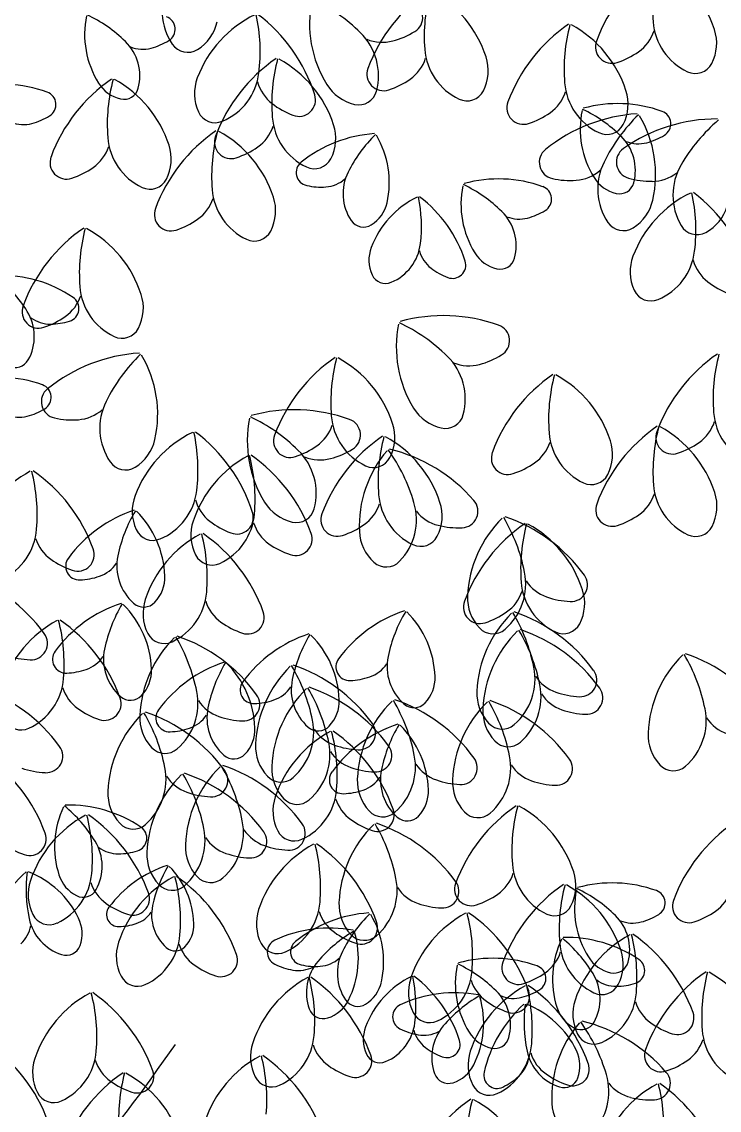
# Model space of a CAD drawing. Header units: millimetres. Extents: x 87938 to 265635, y 330093 to 434310.
# Drawn here: x 136360 to 136862, y 385687 to 386472 of the extents above; entities that cross this region are included whole.
import ezdxf

# ---------------------------------------------------------------- set-up
doc = ezdxf.new("R2010")
doc.units = ezdxf.units.MM

# ---------------------------------------------------------------- blocks, each defined once
blk = doc.blocks.new('A$C375B4AEE')
for centre, radius, start, end in [((8412.9, 4893.75), 117.21, 124.4099, 159.68568), ((8470.34, 4957.87), 126.82, 165.1974, 184.33018), ((8308.58, 4916.73), 83.66, 18.11828, 61.26609), ((8033.29, 4956.4), 43.37, 153.55975, 213.93822), ((8248.26, 4874.01), 117.21, 124.40991, 159.68568), ((8305.7, 4938.13), 126.82, 165.19739, 184.33018), ((8143.94, 4896.99), 83.66, 18.11828, 61.26609), ((8179.86, 4947.04), 83.66, 168.57019, 211.71798), ((8044.09, 4849.96), 126.82, 45.50611, 64.63896), ((8165.88, 4951.54), 11.93, 301.22092, 70.15068), ((8001.02, 4939.35), 66.93, 168.57017, 211.71799), ((7892.4, 4861.69), 101.45, 45.50612, 64.63893), ((7989.84, 4942.95), 9.54, 301.22097, 70.15077), ((8093.57, 4878.28), 83.66, 116.13134, 159.27912), ((7933.84, 4926.72), 126.82, 353.06731, 12.2001), ((7988.31, 4860.06), 117.21, 17.71178, 52.98751), ((7998.61, 4955.28), 31.77, 301.93249, 347.34798), ((8141.17, 4991.45), 58.87, 284.76883, 301.65603), ((8349.07, 4849.82), 117.21, 124.40991, 159.68568), ((8406.51, 4913.94), 126.82, 165.1974, 184.33018), ((8244.75, 4872.8), 83.66, 18.11828, 61.26609), ((8316.43, 4950.95), 29.57, 305.06741, 341.90735), ((8387.13, 4951.57), 43.37, 184.33018, 244.70863), ((8357.9, 4932.87), 31.77, 332.7028, 18.11842), ((7939.19, 4909.31), 34.69, 345.12756, 45.5061), ((7970.07, 4974.88), 47.1, 284.76883, 301.65603), ((8102.57, 4909.49), 43.37, 345.12777, 45.50616), ((8148.64, 4963.11), 29.57, 247.9291, 284.76879), ((8314.16, 4930.3), 11.93, 159.68548, 288.61535), ((7976.04, 4952.21), 23.65, 247.92911, 284.76879), ((8008.36, 4939.62), 13.32, 213.93831, 301.9325), ((8222.49, 4931.83), 43.37, 184.33018, 244.70863), ((8299.6, 4974.93), 58.87, 288.18028, 305.06753), ((8138.35, 4825.1), 117.21, 124.40991, 159.68568), ((8195.79, 4889.22), 126.82, 165.19739, 184.33018), ((8034.04, 4848.08), 83.66, 18.11828, 61.26609), ((8151.8, 4931.21), 29.57, 305.06741, 341.90735), ((8193.26, 4913.12), 31.77, 332.70281, 18.11841), ((8374.29, 4924.41), 13.32, 244.70857, 332.70271), ((8016.68, 4916.65), 43.37, 292.68876, 353.06731), ((8149.52, 4910.56), 11.93, 159.68548, 288.61535), ((7875.31, 4809.45), 93.77, 70.15063, 105.42638), ((8019.8, 4810.34), 117.21, 124.40989, 159.68567), ((7965.7, 4917.53), 25.42, 211.71809, 257.13338), ((8077.24, 4874.46), 126.82, 165.1974, 184.33018), ((7915.48, 4833.32), 83.66, 18.11828, 61.26612), ((8045.03, 4896.64), 31.77, 159.27914, 204.69471), ((8087.27, 4912.82), 29.57, 195.49015, 232.33003), ((8135.72, 4919.76), 31.77, 211.71802, 257.13344), ((8134.96, 4955.19), 58.87, 288.18028, 305.06753), ((8323.3, 4907.64), 43.37, 184.33018, 244.70863), ((7903.91, 4888.67), 9.54, 301.22097, 70.15077), ((7962.42, 4903.14), 10.66, 257.13332, 345.12751), ((8088.61, 4892.09), 11.93, 248.78218, 17.71199), ((8131.61, 4901.78), 13.32, 257.13344, 345.12771), ((8209.65, 4904.66), 13.32, 244.70857, 332.70275), ((8252.61, 4907.02), 29.57, 305.06741, 341.90735), ((8294.07, 4888.94), 31.77, 332.70281, 18.11841), ((8105.18, 4936.01), 58.87, 232.32996, 249.21713), ((8250.33, 4886.38), 11.93, 159.68548, 288.61535), ((8318.44, 4795.58), 93.77, 70.15065, 105.42638), ((7884.13, 4920.6), 47.1, 284.76883, 301.65603), ((8028.27, 4888.93), 13.32, 204.69451, 292.68898), ((8112.58, 4882.92), 43.37, 184.33018, 244.70863), ((8235.77, 4931), 58.87, 288.18028, 305.06753), ((8339.87, 4765.07), 117.21, 93.63962, 128.91536), ((8358.22, 4871.21), 66.93, 168.57017, 211.71799), ((8249.6, 4793.54), 101.45, 45.50614, 64.63893), ((8422.03, 4790.78), 126.82, 134.42706, 153.55984), ((8261.99, 4838.18), 83.66, 347.34801, 30.49574), ((8347.04, 4874.8), 9.54, 301.22118, 70.15099), ((7890.11, 4897.93), 23.65, 247.92911, 284.76879), ((8041.89, 4882.3), 29.57, 305.06741, 341.90735), ((8083.35, 4864.22), 31.77, 332.70281, 18.11841), ((8310.46, 4880.48), 13.32, 244.70857, 332.70275), ((8389.91, 4761.11), 117.21, 89.87296, 125.14868), ((8473.58, 4781.36), 126.82, 130.66038, 149.79321), ((7994.02, 4868.16), 43.37, 184.33017, 244.70868), ((8095.01, 4772.99), 117.21, 124.40991, 159.68568), ((8152.45, 4837.11), 126.82, 165.1974, 184.33018), ((8039.61, 4861.65), 11.93, 159.68541, 288.61535), ((7990.69, 4795.97), 83.66, 18.11828, 61.26612), ((8149.08, 4774.12), 93.77, 93.63959, 128.91535), ((8214.81, 4794.69), 101.45, 134.42706, 153.55988), ((8086.78, 4832.61), 66.93, 347.34795, 30.49576), ((8296.39, 4841.17), 34.69, 345.12755, 45.5061), ((8327.27, 4906.73), 47.1, 284.76879, 301.65603), ((7923.33, 4867.54), 29.57, 305.06747, 341.90732), ((7964.79, 4849.45), 31.77, 332.70281, 18.11841), ((8025.05, 4906.28), 58.87, 288.18028, 305.06753), ((8273.73, 4846.99), 11.93, 128.91529, 257.8448), ((8329.3, 4847.2), 11.93, 125.14876, 254.07841), ((8333.25, 4884.06), 23.65, 247.9292, 284.76879), ((7921.06, 4846.89), 11.93, 159.68548, 288.61516), ((8099.75, 4855.76), 13.32, 244.70857, 332.70275), ((8347.31, 4827.94), 43.37, 153.55973, 213.93819), ((7906.5, 4891.52), 58.87, 288.18028, 305.06753), ((8096.17, 4839.66), 9.54, 128.91497, 257.8448), ((8155.03, 4824.41), 34.69, 153.55992, 213.93834), ((8286.25, 4863.57), 29.57, 274.29725, 311.1369), ((8342.88, 4862.91), 29.57, 270.5305, 307.37017), ((8401.46, 4823.35), 43.37, 149.79323, 210.17164), ((7981.19, 4840.99), 13.32, 244.70857, 332.70275), ((8106.19, 4852.92), 23.65, 274.29717, 311.13707), ((8232.51, 4741.3), 93.77, 70.15067, 105.42637), ((8284.05, 4892.79), 58.87, 257.41002, 274.29717), ((8322.91, 4849.39), 25.42, 211.71814, 257.13338), ((8319.62, 4835), 10.66, 257.13354, 345.12756), ((8342.61, 4892.22), 58.87, 253.64335, 270.53052), ((8069.24, 4830.81), 43.37, 184.33017, 244.70863), ((8104.43, 4876.3), 47.1, 257.40997, 274.29716), ((8272.29, 4816.93), 66.93, 168.57017, 211.71799), ((8163.67, 4739.27), 101.45, 45.50614, 64.63893), ((8261.11, 4820.53), 9.54, 301.22118, 70.15099), ((8407.58, 4749.82), 83.66, 116.13137, 159.27918), ((8247.86, 4798.26), 126.82, 353.06731, 12.2001), ((8302.33, 4731.6), 117.21, 17.71173, 52.9875), ((7998.54, 4830.19), 29.57, 305.06747, 341.90732), ((8040.01, 4812.11), 31.77, 332.70281, 18.11841), ((8203.25, 4761.92), 66.93, 116.13136, 159.27911), ((8127.29, 4823.52), 25.42, 301.93259, 347.34791), ((8075.47, 4800.68), 101.45, 353.06731, 12.20006), ((8119.05, 4747.35), 93.77, 17.71175, 52.98748), ((8312.62, 4826.82), 31.77, 301.93249, 347.34799), ((7996.27, 4809.54), 11.93, 159.68548, 288.61516), ((8210.46, 4786.89), 34.69, 345.12755, 45.5061), ((8241.34, 4852.46), 47.1, 284.76879, 301.65603), ((8366.78, 4824.51), 31.77, 298.16592, 343.58138), ((7981.71, 4854.17), 58.87, 288.18028, 305.06753), ((8135.09, 4811), 10.66, 213.9385, 301.93243), ((8247.31, 4829.79), 23.65, 247.9292, 284.76879), ((8322.38, 4811.16), 13.32, 213.93831, 301.93265), ((8375.49, 4808.25), 13.32, 210.17136, 298.16605), ((7999.66, 4702.92), 117.21, 124.40989, 159.68567), ((8057.11, 4767.04), 126.82, 165.1974, 184.33018), ((7895.35, 4725.9), 83.66, 18.11828, 61.26612), ((8056.4, 4803.65), 13.32, 244.70857, 332.70275), ((8164.43, 4776.61), 25.42, 159.27912, 204.69446), ((8141.75, 4792.62), 34.69, 292.6888, 353.06731), ((8198.22, 4789.55), 23.65, 195.49006, 232.32989), ((8236.97, 4795.11), 25.42, 211.71814, 257.13338), ((8233.69, 4780.72), 10.66, 257.13354, 345.12756), ((8359.05, 4768.18), 31.77, 159.27917, 204.69454), ((8330.7, 4788.19), 43.37, 292.68876, 353.06731), ((8212.55, 4808.11), 47.1, 232.32996, 249.21717), ((8199.29, 4772.97), 9.54, 248.78208, 17.71163), ((8401.29, 4784.36), 29.57, 195.49015, 232.32994), ((7806.17, 4686.69), 101.45, 31.40914, 50.54194), ((7873.43, 4671.9), 93.77, 56.05367, 91.32939), ((8151.02, 4770.44), 10.66, 204.69443, 292.6889), ((8419.2, 4807.55), 58.87, 232.32992, 249.2171), ((7973.89, 4760.74), 43.37, 184.33017, 244.70868), ((8342.29, 4760.47), 13.32, 204.69451, 292.68898), ((7903.2, 4760.12), 29.57, 305.06747, 341.90732), ((7920.46, 4741.77), 9.54, 287.124, 56.05382), ((7944.66, 4742.03), 31.77, 332.70281, 18.11841), ((7900.93, 4739.47), 11.93, 159.68548, 288.61516), ((7863.14, 4721.48), 34.69, 331.03064, 31.40928), ((7909.34, 4754.11), 23.65, 233.83212, 270.6719), ((7886.36, 4784.1), 58.87, 288.18028, 305.06753), ((7909.06, 4777.55), 47.1, 270.67187, 287.55903), ((8242.41, 4713.92), 83.66, 168.57025, 211.71802), ((8106.64, 4616.84), 126.82, 45.50614, 64.63894), ((8192.69, 4619.38), 117.21, 70.15066, 105.42638), ((8228.44, 4718.42), 11.93, 301.22112, 70.15068), ((7961.06, 4733.57), 13.32, 244.70857, 332.70275), ((7980.99, 4592.57), 117.21, 93.63961, 128.91535), ((8063.15, 4618.27), 126.82, 134.42703, 153.55984), ((7903.12, 4665.68), 83.66, 347.34796, 30.49574), ((8180.93, 4609.73), 117.21, 124.40991, 159.68568), ((8238.37, 4673.85), 126.82, 165.19739, 184.33018), ((8076.61, 4632.71), 83.66, 18.11828, 61.26609), ((8165.13, 4676.37), 43.37, 345.12767, 45.50616), ((8203.73, 4758.33), 58.87, 284.76883, 301.65603), ((8456.45, 4612.22), 117.21, 124.40991, 159.68568), ((8513.89, 4676.34), 126.82, 165.1974, 184.33018), ((7884.17, 4709.84), 10.66, 243.03669, 331.03114), ((8211.2, 4729.99), 29.57, 247.9291, 284.76879), ((7871.88, 4598.45), 93.77, 70.15064, 105.42638), ((8337.89, 4597.46), 117.21, 124.40991, 159.68568), ((8395.33, 4661.58), 126.82, 165.1974, 184.33018), ((8233.57, 4620.44), 83.66, 18.11828, 61.26609), ((7914.86, 4674.49), 11.93, 128.91544, 257.84499), ((7900.48, 4677.68), 9.54, 301.22097, 70.1506), ((7988.43, 4655.43), 43.37, 153.55985, 213.93831), ((7880.71, 4709.61), 47.1, 284.76881, 301.65598), ((7927.37, 4691.06), 29.57, 274.29717, 311.13686), ((8085.27, 4551.54), 117.21, 70.15066, 105.42638), ((8198.27, 4686.64), 31.77, 211.71802, 257.13341), ((8430.68, 4670.04), 43.37, 184.33018, 244.70865), ((7886.68, 4686.94), 23.65, 247.92911, 284.76879), ((7925.18, 4720.28), 58.87, 257.40997, 274.2972), ((8135, 4646.08), 83.66, 168.57025, 211.71802), ((7999.23, 4549), 126.82, 45.50615, 64.63893), ((8155.16, 4667.55), 43.37, 184.33018, 244.70863), ((8121.02, 4650.57), 11.93, 301.22112, 70.15068), ((8194.16, 4668.66), 13.32, 257.13336, 345.12771), ((8359.99, 4669.42), 29.57, 305.06741, 341.90733), ((8048.71, 4577.31), 83.66, 116.13137, 159.27912), ((7888.98, 4625.76), 126.82, 353.06727, 12.20006), ((7943.45, 4559.1), 117.21, 17.71177, 52.9875), ((8084.46, 4666.93), 29.57, 305.06741, 341.90735), ((8125.93, 4648.85), 31.77, 332.70281, 18.11841), ((8312.12, 4655.28), 43.37, 184.33018, 244.70863), ((8413.1, 4560.11), 117.21, 124.4099, 159.68568), ((8470.54, 4624.23), 126.82, 165.1974, 184.33018), ((8357.71, 4648.78), 11.93, 159.68548, 288.61535), ((8308.78, 4583.09), 83.66, 18.11828, 61.26609), ((7953.75, 4654.31), 31.77, 301.93256, 347.34799), ((8082.19, 4646.29), 11.93, 159.68548, 288.61535), ((8215.02, 4553), 117.21, 124.40991, 159.68568), ((8272.46, 4617.12), 126.82, 165.19739, 184.33018), ((8110.7, 4575.98), 83.66, 18.11828, 61.26609), ((8241.43, 4654.66), 29.57, 305.06741, 341.90735), ((8282.89, 4636.58), 31.77, 332.70281, 18.11841), ((8343.15, 4693.41), 58.87, 288.18028, 305.06755), ((8091.65, 4562), 83.66, 118.34458, 161.49233), ((7930.17, 4604.24), 126.82, 355.28042, 14.4133), ((7987.18, 4539.73), 117.21, 19.92496, 55.20076), ((8067.63, 4690.92), 58.87, 288.18028, 305.06753), ((8057.71, 4608.52), 43.37, 345.12767, 45.50616), ((8096.31, 4690.48), 58.87, 284.76883, 301.65603), ((8215.69, 4584.92), 83.66, 139.51571, 182.66358), ((8049.86, 4565.99), 126.82, 16.4517, 35.58445), ((8126.32, 4526.43), 117.21, 41.09621, 76.37193), ((8239.15, 4634.01), 11.93, 159.68548, 288.61535), ((7963.5, 4638.66), 13.32, 213.93831, 301.9325), ((8103.78, 4662.15), 29.57, 247.9291, 284.76879), ((8142.32, 4640.39), 13.32, 244.70857, 332.70275), ((8224.59, 4678.64), 58.87, 288.18028, 305.06753), ((7934.6, 4550.79), 83.66, 118.34458, 161.49233), ((7773.13, 4593.03), 126.82, 355.28049, 14.4133), ((7830.13, 4528.53), 117.21, 19.92497, 55.20075), ((8299.28, 4628.12), 13.32, 244.70857, 332.70275), ((8387.33, 4617.93), 43.37, 184.33018, 244.70863), ((8000.17, 4595.67), 31.77, 159.27914, 204.69457), ((7971.82, 4615.68), 43.37, 292.68881, 353.06731), ((8189.25, 4610.82), 43.37, 184.33018, 244.70863), ((8316.64, 4617.31), 29.57, 305.06741, 341.90735), ((8358.1, 4599.23), 31.77, 332.7028, 18.11842), ((8000.37, 4504.38), 96.9, 108.32995, 143.60567), ((8042.41, 4611.85), 29.57, 195.49028, 232.32994), ((8090.86, 4618.8), 31.77, 211.71802, 257.13341), ((8086.75, 4600.81), 13.32, 257.13336, 345.12771), ((8118.56, 4610.2), 29.57, 305.06741, 341.90735), ((8129.9, 4589.63), 43.37, 316.07318, 16.45177), ((8160.02, 4592.11), 31.77, 332.70281, 18.11841), ((8205.66, 4595.63), 11.93, 272.16668, 41.09577), ((8314.36, 4596.67), 11.93, 159.68548, 288.61535), ((8060.68, 4542.16), 104.84, 149.1174, 168.25018), ((7922.77, 4546.52), 69.16, 2.03833, 45.18609), ((8042.44, 4578.47), 31.77, 161.49231, 206.90783), ((8060.32, 4635.05), 58.87, 232.32992, 249.2171), ((8013.34, 4597.37), 43.37, 294.90199, 355.28059), ((8043.75, 4591.13), 11.93, 248.78218, 17.71163), ((8116.28, 4589.55), 11.93, 159.68548, 288.61535), ((8196.21, 4614.13), 29.57, 218.87448, 255.71437), ((8293.73, 4530.98), 83.66, 134.4245, 177.57227), ((8126.87, 4526.84), 126.82, 11.36046, 30.49319), ((8199.51, 4480.64), 117.21, 36.00495, 71.28066), ((8299.8, 4641.3), 58.87, 288.18028, 305.06753), ((7856.3, 4586.17), 43.37, 294.90201, 355.28059), ((7983.41, 4587.97), 13.32, 204.69451, 292.68882), ((8084.03, 4596.27), 29.57, 197.70353, 234.54308), ((8101.72, 4634.18), 58.87, 288.18028, 305.06753), ((8163.86, 4582.51), 31.77, 182.66365, 228.07889), ((8203.44, 4642.53), 58.87, 255.71431, 272.60155), ((8317.76, 4490.04), 117.21, 124.40991, 159.68568), ((8375.2, 4554.16), 126.82, 165.19739, 184.33018), ((8213.44, 4513.02), 83.66, 18.11828, 61.26609), ((8374.5, 4590.77), 13.32, 244.70857, 332.70271), ((7926.98, 4585.07), 29.57, 197.70351, 234.54308), ((8057.17, 4505.5), 83.66, 118.34458, 161.49233), ((7895.69, 4547.74), 126.82, 355.28049, 14.4133), ((7952.7, 4483.23), 117.21, 19.92496, 55.20071), ((8086.16, 4575.61), 11.93, 250.99557, 19.92527), ((8176.42, 4583.65), 13.32, 244.70857, 332.70275), ((7929.12, 4564.41), 11.93, 250.99547, 19.92527), ((8101.03, 4620.14), 58.87, 234.54309, 251.43035), ((7943.98, 4608.94), 58.87, 234.54309, 251.43035), ((7930.31, 4556.02), 9.86, 143.60571, 272.53537), ((7936.84, 4571.9), 24.44, 288.98753, 325.82732), ((7993.14, 4556.21), 35.85, 168.25019, 228.6287), ((8025.99, 4570.12), 13.32, 206.90802, 294.90201), ((8151.53, 4568.78), 13.32, 228.07898, 316.07326), ((7810.19, 4438.59), 117.21, 36.00495, 71.28068), ((8208.68, 4543.28), 43.37, 310.98196, 11.36054), ((8284.68, 4542.54), 11.93, 267.07531, 36.0051), ((7928.96, 4594.81), 48.67, 272.10031, 288.98752), ((7965.64, 4548.04), 26.27, 316.62292, 2.03827), ((8291.99, 4547.86), 43.37, 184.33018, 244.70863), ((8276.91, 4561.8), 29.57, 213.78352, 250.62302), ((7978.86, 4540.87), 43.37, 294.90201, 355.28059), ((8241.88, 4533.18), 31.77, 177.5724, 222.98777), ((8221.3, 4547.24), 29.57, 305.06741, 341.90735), ((8286.63, 4589.44), 58.87, 250.6231, 267.51029), ((8262.76, 4529.15), 31.77, 332.70281, 18.11841), ((7990.8, 4437.21), 96.9, 108.32995, 143.60567), ((8051.11, 4474.99), 104.84, 149.1174, 168.25018), ((7913.2, 4479.35), 69.16, 2.03833, 45.18609), ((7976.72, 4537.57), 11.01, 228.62887, 316.62309), ((8007.96, 4521.97), 31.77, 161.49233, 206.90783), ((8049.55, 4539.77), 29.57, 197.70353, 234.54308), ((8219.02, 4526.59), 11.93, 159.68548, 288.61535), ((8051.68, 4519.11), 11.93, 250.99557, 19.92527), ((8195.17, 4431.86), 96.9, 108.32993, 143.60567), ((8255.48, 4469.64), 104.84, 149.1174, 168.25018), ((8117.57, 4473.99), 69.16, 2.03833, 45.18611), ((8300.4, 4462.35), 83.66, 134.42454, 177.57232), ((8204.46, 4571.22), 58.87, 288.18028, 305.06753), ((8133.54, 4458.21), 126.82, 11.36042, 30.49322), ((8206.18, 4412.01), 117.21, 36.00493, 71.28068), ((7954, 4443.24), 83.66, 118.34458, 161.49233), ((7792.53, 4485.48), 126.82, 355.28049, 14.4133), ((7849.53, 4420.97), 117.21, 19.92497, 55.2007), ((8066.55, 4563.64), 58.87, 234.54309, 251.43035), ((8228.39, 4520.6), 13.32, 222.98795, 310.98187), ((8210.53, 4399.32), 117.21, 36.00495, 71.28068), ((8279.15, 4520.69), 13.32, 244.70857, 332.70275), ((7895.36, 4500.48), 11.93, 267.07529, 36.0051), ((8057.49, 4444.85), 83.66, 134.4245, 177.57227), ((7991.51, 4513.62), 13.32, 206.90798, 294.90209), ((7890.63, 4440.71), 126.82, 11.36046, 30.49325), ((7963.27, 4394.52), 117.21, 36.00494, 71.28067), ((8126.09, 4415.2), 96.9, 108.32993, 143.60567), ((8186.4, 4452.98), 104.84, 149.1174, 168.25018), ((8048.49, 4457.34), 69.16, 2.03833, 45.18611), ((8304.75, 4449.65), 83.66, 134.4245, 177.57227), ((8137.89, 4445.51), 126.82, 11.36046, 30.49325), ((7920.74, 4488.86), 9.86, 143.60571, 272.53537), ((7983.57, 4489.04), 35.85, 168.25019, 228.6287), ((7897.31, 4547.38), 58.87, 250.6231, 267.51029), ((7927.27, 4504.73), 24.44, 288.98753, 325.82732), ((8065.34, 4394.92), 96.9, 108.32993, 143.60569), ((8125.64, 4432.7), 104.84, 149.1174, 168.25018), ((8125.11, 4483.5), 9.86, 143.60571, 272.53537), ((8187.94, 4483.68), 35.85, 168.25018, 228.62875), ((8423.79, 4432.29), 83.66, 134.4245, 177.57227), ((8256.93, 4428.15), 126.82, 11.36046, 30.49325), ((8329.57, 4381.95), 117.21, 36.00493, 71.28068), ((7919.39, 4527.64), 48.67, 272.10031, 288.98752), ((7956.07, 4480.88), 26.27, 316.62292, 2.03827), ((7987.73, 4437.06), 69.16, 2.03833, 45.18609), ((8140.91, 4424.13), 83.66, 134.4245, 177.57227), ((7974.05, 4419.99), 126.82, 11.36046, 30.49325), ((8046.69, 4373.8), 117.21, 36.00495, 71.28068), ((8131.64, 4499.38), 24.44, 288.98753, 325.82732), ((8215.36, 4474.65), 43.37, 310.98192, 11.36044), ((8291.36, 4473.91), 11.93, 267.07549, 36.0051), ((7875.7, 4478.61), 43.37, 294.90201, 355.28059), ((8056.03, 4466.84), 9.86, 143.60571, 272.53537), ((8118.86, 4467.03), 35.85, 168.25018, 228.62875), ((8123.76, 4522.28), 48.67, 272.10031, 288.98752), ((8160.44, 4475.52), 26.27, 316.62292, 2.03827), ((8283.58, 4493.17), 29.57, 213.78339, 250.62307), ((7821.21, 4357.26), 117.21, 36.00495, 71.28068), ((7946.38, 4477.51), 29.57, 197.70351, 234.54308), ((7967.15, 4470.4), 11.01, 228.62887, 316.62309), ((7972.45, 4457.15), 43.37, 310.98194, 11.36054), ((8048.44, 4456.41), 11.93, 267.07531, 36.0051), ((8152.6, 4408.08), 83.66, 134.42454, 177.57232), ((8062.57, 4482.72), 24.44, 288.98753, 325.82732), ((7985.74, 4403.94), 126.82, 11.36042, 30.49322), ((8058.38, 4357.75), 117.21, 36.00493, 71.28068), ((8248.55, 4464.54), 31.77, 177.57225, 222.98777), ((8219.71, 4461.95), 43.37, 310.98196, 11.36054), ((8287.93, 4480.47), 29.57, 213.78352, 250.62302), ((8293.3, 4520.81), 58.87, 250.6231, 267.51029), ((8295.71, 4461.21), 11.93, 267.07531, 36.0051), ((7948.52, 4456.85), 11.93, 250.99547, 19.92527), ((8040.67, 4475.67), 29.57, 213.78352, 250.62302), ((8054.69, 4505.63), 48.67, 272.10031, 288.98752), ((8091.36, 4458.86), 26.27, 316.62292, 2.03827), ((8214.24, 4399.1), 83.66, 134.4245, 177.57227), ((8047.38, 4394.96), 126.82, 11.36046, 30.49325), ((8120.02, 4348.77), 117.21, 36.00495, 71.28068), ((8171.52, 4465.04), 11.01, 228.62887, 316.62309), ((8282.92, 4398.5), 83.66, 134.42454, 177.57232), ((8116.06, 4394.37), 126.82, 11.36042, 30.49322), ((8188.7, 4348.17), 117.21, 36.00493, 71.28068), ((7963.38, 4501.38), 58.87, 234.54309, 251.43035), ((8034.47, 4390.23), 83.66, 134.42454, 177.57232), ((8005.64, 4447.05), 31.77, 177.5724, 222.98775), ((7867.61, 4386.09), 126.82, 11.36043, 30.49322), ((7940.25, 4339.9), 117.21, 36.00493, 71.28068), ((7995.27, 4446.56), 9.86, 143.60571, 272.53537), ((8001.81, 4462.44), 24.44, 288.98753, 325.82732), ((8058.1, 4446.75), 35.85, 168.25018, 228.62875), ((8050.39, 4503.31), 58.87, 250.6231, 267.51029), ((8252.91, 4451.85), 31.77, 177.5724, 222.98777), ((8297.66, 4508.11), 58.87, 250.6231, 267.51029), ((8338.75, 4444.59), 43.37, 310.98192, 11.36055), ((7888.35, 4451.36), 13.32, 206.90798, 294.90209), ((7993.93, 4485.35), 48.67, 272.10031, 288.98752), ((8030.6, 4438.58), 26.27, 316.62292, 2.03827), ((8055.87, 4436.43), 43.37, 310.98196, 11.36054), ((8102.45, 4448.39), 11.01, 228.62887, 316.62309), ((8190.41, 4350.3), 96.9, 108.32993, 143.60567), ((8131.87, 4435.69), 11.93, 267.07531, 36.0051), ((8250.71, 4388.08), 104.84, 149.1174, 168.25018), ((8112.8, 4392.44), 69.16, 2.03833, 45.18611), ((8235.06, 4451.96), 13.32, 222.9877, 310.982), ((8406.97, 4463.11), 29.57, 213.78352, 250.62302), ((8150.79, 4363.22), 83.66, 118.34458, 161.49233), ((8124.09, 4454.95), 29.57, 213.78352, 250.62302), ((7989.32, 4405.45), 126.82, 355.28049, 14.4133), ((8046.32, 4340.95), 117.21, 19.92496, 55.20071), ((8371.95, 4434.49), 31.77, 177.5724, 222.98777), ((7906.39, 4419.15), 11.93, 267.07529, 36.0051), ((7992.15, 4434.47), 13.32, 222.98789, 310.98187), ((8089.07, 4426.33), 31.77, 177.5724, 222.98777), ((8067.56, 4420.38), 43.37, 310.98192, 11.36044), ((8133.81, 4482.6), 58.87, 250.6231, 267.51029), ((8143.56, 4419.64), 11.93, 267.07549, 36.0051), ((8239.41, 4439.27), 13.32, 222.98795, 310.98187), ((7795.47, 4323.62), 117.21, 19.92497, 55.2007), ((8041.69, 4428.11), 11.01, 228.62887, 316.62309), ((8135.78, 4438.9), 29.57, 213.78339, 250.62307), ((8129.2, 4411.4), 43.37, 310.98196, 11.36054), ((8205.2, 4410.66), 11.93, 267.07531, 36.0051), ((8197.87, 4410.8), 43.37, 310.98192, 11.36044), ((8273.87, 4410.06), 11.93, 267.07549, 36.0051), ((7908.34, 4466.06), 58.87, 250.6231, 267.51029), ((7949.43, 4402.53), 43.37, 310.98196, 11.36043), ((8090.29, 4351.78), 83.66, 134.42454, 177.57232), ((8025.43, 4401.79), 11.93, 267.07549, 36.0051), ((7923.44, 4347.65), 126.82, 11.36042, 30.49322), ((7996.08, 4301.45), 117.21, 36.00493, 71.28068), ((8100.76, 4410.28), 31.77, 177.57225, 222.98777), ((8145.51, 4466.55), 58.87, 250.6231, 267.51029), ((8183.17, 4402.13), 35.85, 168.25018, 228.62875), ((8197.42, 4429.92), 29.57, 213.78352, 250.62302), ((8266.1, 4429.32), 29.57, 213.78339, 250.62307), ((8358.45, 4421.91), 13.32, 222.98795, 310.982), ((8062.58, 4346.15), 83.66, 134.4245, 177.57227), ((8017.65, 4421.05), 29.57, 213.78339, 250.62307), ((7895.72, 4342.02), 126.82, 11.36046, 30.49325), ((7968.37, 4295.82), 117.21, 36.00494, 71.28067), ((8075.57, 4413.75), 13.32, 222.98795, 310.98187), ((8120.34, 4401.94), 9.86, 143.60571, 272.53537), ((8162.4, 4401.3), 31.77, 177.5724, 222.98777), ((8126.88, 4417.82), 24.44, 288.98753, 325.82732), ((8207.15, 4457.57), 58.87, 250.6231, 267.51029), ((8231.07, 4400.7), 31.77, 177.57225, 222.98777), ((8275.82, 4456.97), 58.87, 250.6231, 267.51029), ((7982.63, 4392.43), 31.77, 177.57225, 222.98777), ((8027.38, 4448.69), 58.87, 250.6231, 267.51029), ((8072.49, 4398.59), 43.37, 294.90199, 355.28059), ((8119, 4440.73), 48.67, 272.10031, 288.98752), ((8155.67, 4393.96), 26.27, 316.62292, 2.03827), ((8101.59, 4379.69), 31.77, 161.49231, 206.90783), ((8087.26, 4397.7), 13.32, 222.9877, 310.982), ((8143.17, 4397.49), 29.57, 197.70353, 234.54308), ((7979.36, 4353.85), 66.93, 154.4733, 197.62104), ((7855.1, 4304.98), 101.45, 31.40914, 50.54194), ((7922.36, 4290.18), 93.77, 56.05367, 91.32939), ((7812.89, 4345.12), 126.82, 355.28049, 14.4133), ((7869.89, 4280.61), 117.21, 19.92497, 55.2007), ((8148.9, 4388.72), 13.32, 222.98795, 310.98187), ((8145.31, 4376.83), 11.93, 250.99557, 19.92527), ((8311.43, 4286.75), 117.21, 124.40993, 159.68564), ((8217.58, 4388.12), 13.32, 222.9877, 310.982), ((8368.87, 4350.87), 126.82, 165.19739, 184.33018), ((8207.11, 4309.72), 83.66, 18.11828, 61.26609), ((7974.36, 4302.88), 83.66, 118.34458, 161.49233), ((7969.13, 4379.85), 13.32, 222.9877, 310.98187), ((8005.25, 4364.08), 43.37, 310.98192, 11.36044), ((8081.25, 4363.34), 11.93, 267.07549, 36.0051), ((8201.03, 4310.11), 83.66, 134.42454, 177.57232), ((8160.17, 4421.36), 58.87, 234.54309, 251.43035), ((8034.18, 4305.97), 126.82, 11.36042, 30.49322), ((8106.82, 4259.77), 117.21, 36.00493, 71.28068), ((8166.76, 4383.49), 11.01, 228.62887, 316.62309), ((8468.39, 4274.47), 117.21, 124.40993, 159.68564), ((7894.46, 4359.5), 11.93, 250.99547, 19.92527), ((7969.4, 4360.06), 9.54, 287.124, 56.05382), ((7977.54, 4358.45), 43.37, 310.98194, 11.36054), ((8073.48, 4382.6), 29.57, 213.78339, 250.62307), ((8053.54, 4357.71), 11.93, 267.07531, 36.0051), ((8085.14, 4371.34), 13.32, 206.90802, 294.90201), ((7909.32, 4404.03), 58.87, 234.54309, 251.43035), ((7912.08, 4339.77), 34.69, 331.03064, 31.40928), ((7958.27, 4372.4), 23.65, 233.83212, 270.6719), ((8038.45, 4353.98), 31.77, 177.57225, 222.98777), ((8045.77, 4376.97), 29.57, 213.78352, 250.62302), ((8138.86, 4282.02), 83.66, 118.34458, 161.49233), ((8083.2, 4410.25), 58.87, 250.6231, 267.51029), ((7977.38, 4324.26), 126.82, 355.28049, 14.4133), ((8034.39, 4259.75), 117.21, 19.92496, 55.20071), ((7958, 4395.84), 47.1, 270.67187, 287.55903), ((8010.74, 4348.35), 31.77, 177.5724, 222.98775), ((8055.49, 4404.62), 58.87, 250.6231, 267.51029), ((8020.13, 4259.13), 85.47, 108.0256, 143.30132), ((8073.5, 4292.18), 92.47, 148.81298, 167.94581), ((7951.87, 4296.67), 61, 1.73403, 44.8817), ((8285.66, 4344.56), 43.37, 184.33018, 244.70863), ((7954.6, 4266.11), 93.77, 131.98151, 167.25725), ((7993.4, 4323.01), 101.45, 172.76891, 191.90173), ((7869.45, 4273.33), 66.93, 25.68991, 68.83769), ((7896.05, 4338.25), 43.37, 294.90201, 355.28059), ((7939.8, 4341.28), 25.42, 197.62094, 243.03656), ((8037.89, 4258.51), 83.66, 118.34458, 161.49233), ((7876.41, 4300.75), 126.82, 355.28049, 14.4133), ((7933.42, 4236.25), 117.21, 19.92496, 55.20071), ((8024.95, 4341.4), 13.32, 222.9877, 310.982), ((8115.99, 4322.41), 43.37, 310.98192, 11.36044), ((8214.96, 4343.94), 29.57, 305.06741, 341.90735), ((8256.43, 4325.86), 31.77, 332.70281, 18.11841), ((7925.16, 4319.35), 31.77, 161.49233, 206.90783), ((7933.11, 4328.13), 10.66, 243.03669, 331.03114), ((7966.74, 4337.15), 29.57, 197.70351, 234.54308), ((7997.24, 4335.77), 13.32, 222.98789, 310.98187), ((8184.22, 4340.93), 29.57, 213.78339, 250.62307), ((8191.99, 4321.67), 11.93, 267.07549, 36.0051), ((8212.69, 4323.3), 11.93, 159.68548, 288.61535), ((8345.52, 4230.01), 117.21, 124.40993, 159.68568), ((8402.96, 4294.13), 126.82, 165.1974, 184.33018), ((8241.2, 4252.99), 83.66, 18.11828, 61.26609), ((8354.14, 4309.65), 66.93, 168.57024, 211.71799), ((8245.52, 4231.99), 101.45, 45.50617, 64.63895), ((8314.36, 4234.02), 93.77, 70.15067, 105.42638), ((8342.96, 4313.25), 9.54, 301.22118, 70.15083), ((8371.93, 4331.67), 29.57, 305.06741, 341.90733), ((7968.87, 4316.49), 11.93, 250.99547, 19.92527), ((8060.55, 4317.39), 43.37, 294.90199, 355.28059), ((8198.13, 4367.93), 58.87, 288.18028, 305.06753), ((8369.65, 4311.03), 11.93, 159.68548, 288.61535), ((7983.74, 4361.02), 58.87, 234.54309, 251.43035), ((7958.57, 4305.01), 8.7, 143.30093, 272.23074), ((7964.41, 4318.99), 21.56, 288.68306, 325.52295), ((8013.99, 4304.88), 31.62, 167.94581, 228.32427), ((8089.65, 4298.49), 31.77, 161.49231, 206.90783), ((8145.01, 4212.57), 93.77, 93.63959, 128.91535), ((8131.24, 4316.29), 29.57, 197.70353, 234.54308), ((8149.19, 4312.3), 31.77, 177.57225, 222.98777), ((8248.43, 4232.36), 83.66, 118.34458, 161.49233), ((8193.94, 4368.57), 58.87, 250.6231, 267.51029), ((8086.96, 4274.6), 126.82, 355.28049, 14.4133), ((8143.96, 4210.09), 117.21, 19.92496, 55.20071), ((8272.82, 4317.4), 13.32, 244.70857, 332.70275), ((8355.09, 4355.66), 58.87, 288.18028, 305.06755), ((7928.07, 4309.24), 34.69, 191.9017, 252.28014), ((7908.7, 4311), 13.32, 206.90798, 294.90209), ((7906.86, 4291.33), 25.42, 340.2744, 25.68992), ((7957.56, 4339.23), 42.93, 271.79599, 288.68311), ((7989.69, 4297.81), 23.17, 316.31858, 1.73379), ((8210.73, 4233.13), 101.45, 134.42703, 153.55984), ((8133.37, 4295.63), 11.93, 250.99557, 19.92527), ((8082.7, 4271.06), 66.93, 347.34795, 30.49576), ((8292.31, 4279.61), 34.69, 345.12767, 45.50619), ((8329.17, 4322.51), 23.65, 247.9292, 284.76879), ((8323.19, 4345.18), 47.1, 284.76876, 301.65598), ((7872.08, 4301.3), 23.65, 312.63914, 349.47871), ((7959.58, 4293.89), 43.37, 294.90201, 355.28059), ((8110.66, 4201.46), 93.77, 79.54265, 114.81839), ((8179.42, 4205.4), 101.45, 120.33007, 139.46288), ((8148.24, 4340.16), 58.87, 234.54309, 251.43035), ((8064.48, 4273.36), 66.93, 333.25103, 16.39876), ((8135.69, 4299.73), 13.32, 222.9877, 310.982), ((8366.89, 4216.8), 83.66, 118.34458, 161.49233), ((8205.41, 4259.03), 126.82, 355.28049, 14.4133), ((8262.42, 4194.53), 117.21, 19.92497, 55.20071), ((7920.76, 4286.35), 10.66, 252.28031, 340.27444), ((7988.68, 4274.99), 31.77, 161.49233, 206.90783), ((8030.27, 4292.79), 29.57, 197.70353, 234.54308), ((8073.2, 4290.14), 13.32, 206.90802, 294.90201), ((8075.31, 4277.91), 9.54, 114.81833, 243.74791), ((8092.09, 4278.1), 9.54, 128.91528, 257.8448), ((8338.24, 4258.42), 66.93, 154.47325, 197.62105), ((8319.75, 4287.83), 43.37, 184.33018, 244.70858), ((8213.98, 4209.55), 101.45, 31.40918, 50.54199), ((8281.24, 4194.76), 93.77, 56.05367, 91.32941), ((7999.42, 4288.52), 9.72, 228.32439, 316.31847), ((8032.4, 4272.13), 11.93, 250.99557, 19.92527), ((8150.95, 4262.86), 34.69, 153.5598, 213.93834), ((8249.06, 4287.21), 29.57, 305.0675, 341.9072), ((8290.52, 4269.13), 31.77, 332.70294, 18.11827), ((8047.27, 4316.66), 58.87, 234.54309, 251.43035), ((8092.24, 4311.43), 47.1, 243.313, 260.20022), ((8088.25, 4288.33), 23.65, 260.20019, 297.03986), ((8100.35, 4314.74), 47.1, 257.40999, 274.29716), ((8128.68, 4248.79), 34.69, 139.46285, 199.84132), ((8102.11, 4291.36), 23.65, 274.29717, 311.13694), ((8268.21, 4255.37), 66.93, 168.57024, 211.71799), ((8159.59, 4177.71), 101.45, 45.50617, 64.63895), ((8228.43, 4179.74), 93.77, 70.15067, 105.42638), ((8246.78, 4266.56), 11.93, 159.68584, 288.61535), ((8257.03, 4258.97), 9.54, 301.22118, 70.15083), ((8318.83, 4287.83), 25.42, 211.71799, 257.13342), ((8315.54, 4273.44), 10.66, 257.13363, 345.12756), ((8328.28, 4264.63), 9.54, 287.12423, 56.05355), ((7972.23, 4266.64), 13.32, 206.90798, 294.90209), ((8134.61, 4185.94), 83.66, 118.34456, 161.49232), ((7973.14, 4228.18), 126.82, 355.28049, 14.41327), ((8030.14, 4163.67), 117.21, 19.92497, 55.2007), ((8199.18, 4200.36), 66.93, 116.13139, 159.27917), ((8199.23, 4248.83), 31.77, 161.49231, 206.90783), ((8071.4, 4239.12), 101.45, 353.06726, 12.20006), ((8114.97, 4185.79), 93.77, 17.71175, 52.98748), ((8170.12, 4267.74), 43.37, 294.90199, 355.28059), ((8232.22, 4311.19), 58.87, 288.18028, 305.06749), ((8270.96, 4244.34), 34.69, 331.03072, 31.40913), ((8448.26, 4167.05), 117.21, 124.40993, 159.68568), ((8505.7, 4231.17), 126.82, 165.19736, 184.33018), ((8343.94, 4190.03), 83.66, 18.11828, 61.26607), ((8123.21, 4261.96), 25.42, 301.93259, 347.34791), ((8291.42, 4179.96), 83.66, 118.34458, 161.49233), ((8240.81, 4266.63), 29.57, 197.70353, 234.54308), ((8129.95, 4222.2), 126.82, 355.28049, 14.4133), ((8186.95, 4157.69), 117.21, 19.92496, 55.20071), ((8306.92, 4260.67), 13.32, 244.70872, 332.70275), ((8317.15, 4276.97), 23.65, 233.83212, 270.67181), ((8316.88, 4300.41), 47.1, 270.67182, 287.55903), ((7977.57, 4174.74), 83.66, 118.34456, 161.49233), ((7816.09, 4216.98), 126.82, 355.28049, 14.41327), ((7873.1, 4152.47), 117.21, 19.92496, 55.20071), ((8101.55, 4254.68), 25.42, 287.83559, 333.25095), ((8131.01, 4249.44), 10.66, 213.93814, 301.93243), ((8200.97, 4154.83), 93.77, 79.54265, 114.81839), ((8269.73, 4158.77), 101.45, 120.33007, 139.46288), ((8154.79, 4226.73), 66.93, 333.25103, 16.39876), ((8206.38, 4225.33), 34.69, 345.12767, 45.50619), ((8243.23, 4268.23), 23.65, 247.9292, 284.76879), ((8242.95, 4245.97), 11.93, 250.99557, 19.92527), ((8237.26, 4290.9), 47.1, 284.76876, 301.65598), ((8317.68, 4233.27), 31.77, 161.49231, 206.90783), ((8288.58, 4252.17), 43.37, 294.90199, 355.28059), ((8106.07, 4240.63), 10.66, 199.84124, 287.83548), ((8165.62, 4231.28), 9.54, 114.81833, 243.74791), ((8313.48, 4170.68), 93.77, 131.98151, 167.25725), ((8257.81, 4290.5), 58.87, 234.54309, 251.43035), ((8352.27, 4227.58), 101.45, 172.76896, 191.90173), ((8228.33, 4177.91), 66.93, 25.68991, 68.83766), ((8298.68, 4245.85), 25.42, 197.62111, 243.03648), ((8359.27, 4251.07), 29.57, 197.70353, 234.54301), ((8182.78, 4240.48), 13.32, 206.90802, 294.90201), ((8291.99, 4232.7), 10.66, 243.03649, 331.03065), ((8188.56, 4153.81), 126.82, 16.45169, 35.58449), ((8265.02, 4114.24), 117.21, 41.09617, 76.37194), ((8361.4, 4230.41), 11.93, 250.99557, 19.92534), ((8160.35, 4215.05), 25.42, 159.27912, 204.69446), ((8137.67, 4231.06), 34.69, 292.6888, 353.06731), ((8182.55, 4264.8), 47.1, 243.313, 260.20022), ((8194.14, 4228), 23.65, 195.49025, 232.32989), ((8178.56, 4241.7), 23.65, 260.20019, 297.03986), ((8218.99, 4202.16), 34.69, 139.46285, 199.84132), ((8232.9, 4233.55), 25.42, 211.71799, 257.13342), ((8354.4, 4172.74), 83.66, 139.51579, 182.66358), ((8376.26, 4274.94), 58.87, 234.54309, 251.43035), ((8422.49, 4224.87), 43.37, 184.33018, 244.70861), ((7797.63, 4115.63), 117.21, 19.92496, 55.20071), ((8085.41, 4202.41), 31.77, 161.49231, 206.90783), ((8056.3, 4221.32), 43.37, 294.90204, 355.28048), ((8195.21, 4211.41), 9.54, 248.78208, 17.71163), ((8229.61, 4219.16), 10.66, 257.13363, 345.12756), ((8301.23, 4224.92), 13.32, 206.90802, 294.90201), ((8351.8, 4224.25), 29.57, 305.0675, 341.90719), ((7899.26, 4210.11), 43.37, 294.90199, 355.28048), ((8126.99, 4220.21), 29.57, 197.70338, 234.5431), ((8146.94, 4208.88), 10.66, 204.69443, 292.6889), ((8208.47, 4246.55), 47.1, 232.32996, 249.21717), ((8242.22, 4196.43), 31.77, 161.49231, 206.90783), ((8213.12, 4215.33), 43.37, 294.90199, 355.28059), ((8286.95, 4213.81), 34.69, 191.90168, 252.2802), ((8283.8, 4214.23), 29.57, 197.70353, 234.54308), ((8265.74, 4195.9), 25.42, 340.27443, 25.68996), ((8349.52, 4203.61), 11.93, 159.68584, 288.61535), ((7928.36, 4191.21), 31.77, 161.49231, 206.90783), ((7969.95, 4209.01), 29.57, 197.70338, 234.54317), ((8100.13, 4129.44), 83.66, 118.34456, 161.49232), ((7938.66, 4171.68), 126.82, 355.28049, 14.41327), ((7995.66, 4107.17), 117.21, 19.92497, 55.2007), ((8129.13, 4199.55), 11.93, 250.99544, 19.92498), ((8191.86, 4208.05), 25.42, 287.83559, 333.25095), ((8230.95, 4205.87), 23.65, 312.63914, 349.47869), ((8285.94, 4193.57), 11.93, 250.99557, 19.92527), ((8334.96, 4248.23), 58.87, 288.18028, 305.06749), ((8028.01, 4094.31), 117.21, 124.40991, 159.68568), ((8085.45, 4158.43), 126.82, 165.1974, 184.33018), ((7923.69, 4117.28), 83.66, 18.11828, 61.26609), ((7972.08, 4188.35), 11.93, 250.99544, 19.92491), ((8143.99, 4244.08), 58.87, 234.54314, 251.43035), ((8196.38, 4194), 10.66, 199.84124, 287.83548), ((8231.32, 4189.26), 9.54, 167.2572, 296.18686), ((8215.07, 4223.12), 47.1, 295.75189, 312.63912), ((8300.8, 4238.1), 58.87, 234.54309, 251.43035), ((8268.6, 4177.44), 43.37, 316.07322, 16.45167), ((8344.36, 4183.45), 11.93, 272.16648, 41.09622), ((7986.95, 4232.88), 58.87, 234.54314, 251.43035), ((8068.96, 4194.06), 13.32, 206.90764, 294.90217), ((8225.77, 4188.08), 13.32, 206.90802, 294.90201), ((8279.63, 4190.92), 10.66, 252.28031, 340.27451), ((8386.29, 4109.24), 83.66, 118.34458, 161.49233), ((8334.91, 4201.95), 29.57, 218.8746, 255.71433), ((8224.81, 4151.48), 126.82, 355.28049, 14.4133), ((8281.82, 4086.97), 117.21, 19.92497, 55.2007), ((7911.91, 4182.86), 13.32, 206.90771, 294.90201), ((8342.14, 4230.34), 58.87, 255.71437, 272.60151), ((8278.74, 4075.28), 117.21, 124.40991, 159.68568), ((8336.18, 4139.4), 126.82, 165.19739, 184.33018), ((8174.42, 4098.25), 83.66, 18.11828, 61.26609), ((8302.56, 4170.33), 31.77, 182.6635, 228.07899)]:
    blk.add_arc(centre, radius, start, end)
blk.add_spline([(7999.3, 4211.34), (7835.19, 4047.43), (7747.67, 4003.72), (7703.91, 3850.73), (7660.14, 3708.66), (7769.55, 3839.8), (7944.59, 3850.73), (8021.18, 3883.51), (8064.94, 4014.64), (8371.27, 4112.99), (8425.97, 4134.85)], degree=3)

msp = doc.modelspace()

# ---------------------------------------------------------------- block references
msp.add_blockref('A$C375B4AEE', (128470.99, 381523.37))

doc.saveas('drawing.dxf')
